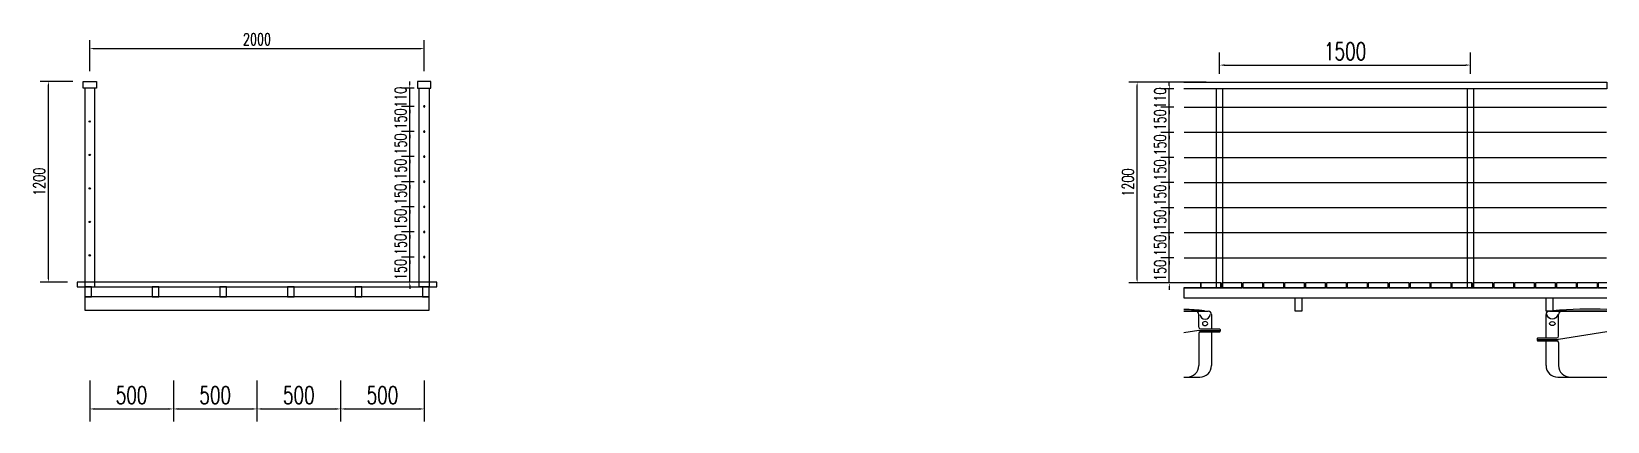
# Model space of a CAD drawing. Header units: millimetres. Extents: x 20612 to 95723, y 946 to 156976.
# Drawn here: x 55814 to 65235, y 946 to 3277 of the extents above.
import ezdxf

# ---------------------------------------------------------------- set-up
doc = ezdxf.new("R2010")
doc.units = ezdxf.units.MM
doc.header["$LTSCALE"] = 1000
for name, color, linetype in [('W-PLASTIC_RAILINGS塑木栏杆', 6, 'Continuous'), ('W-REVETMENT驳岸', 251, 'Continuous'), ('W-STEEL_FRAME钢架', 3, 'Continuous'), ('W-STEEL_KEEL钢龙骨', 5, 'Continuous'), ('W-WOOD_FLOOR木地板', 30, 'Continuous')]:
    doc.layers.add(name, color=color, linetype=linetype)
doc.styles.add('STANDARD_T3', font='simplex.shx', dxfattribs={"width": 0.7, "bigfont": 'hztxt.shx'})
doc.dimstyles.new('W&&20', dxfattribs={"dimtxt": 70, "dimasz": 20, "dimexe": 50, "dimexo": 60, "dimgap": 20, "dimtad": 1, "dimdec": 0, "dimzin": 0, "dimdsep": 46, "dimtxsty": 'STANDARD_T3', "dimcen": 0.09, "dimclrd": 1, "dimclre": 1, "dimclrt": 7, "dimazin": 2, "dimtfac": 1, "dimtdec": 0, "dimtix": 1, "dimtmove": 2, "dimatfit": 3, "dimfxl": 100, "dimtolj": 1, "dimtzin": 0, "dimarcsym": 0})
doc.dimstyles.new('W&&30', dxfattribs={"dimtxt": 105, "dimasz": 30, "dimexe": 75, "dimexo": 90, "dimgap": 30, "dimtad": 1, "dimdec": 0, "dimzin": 0, "dimdsep": 46, "dimtxsty": 'STANDARD_T3', "dimcen": 0.09, "dimclrd": 1, "dimclre": 1, "dimclrt": 7, "dimazin": 2, "dimtfac": 1, "dimtdec": 0, "dimtix": 1, "dimtmove": 2, "dimatfit": 3, "dimfxl": 100, "dimtolj": 1, "dimtzin": 0, "dimarcsym": 0})

# ---------------------------------------------------------------- blocks, each defined once
blk = doc.blocks.new('*D87')
at = {"layer": 'Defpoints', "color": 0, "transparency": 16777216}
for p in [(55914.7, 2979.3), (56121.6, 2979.3, 0), (56088.7, 1779.3, 0)]:
    blk.add_point(p, dxfattribs=at)
at = {"layer": 'W-STEEL_KEEL钢龙骨', "color": 1, "lineweight": -2, "transparency": 16777216}
for p, q in [((56061.6, 2979.3), (55864.7, 2979.3)), ((55914.7, 1799.3), (55914.7, 2959.3)), ((56028.7, 1779.3), (55864.7, 1779.3))]:
    blk.add_line(p, q, dxfattribs=at)
at = {"layer": 'W-STEEL_KEEL钢龙骨', "color": 1, "transparency": 16777216}
for points in [[(55911.3, 2959.3), (55918, 2959.3), (55914.7, 2979.3)], [(55911.3, 1799.3), (55918, 1799.3), (55914.7, 1779.3)]]:
    blk.add_solid(points, dxfattribs=at)
at = {"layer": 'W-STEEL_KEEL钢龙骨', "color": 7, "transparency": 16777216, "insert": (55859.7, 2379.3), "char_height": 70, "attachment_point": 5, "rotation": 90, "style": 'STANDARD_T3'}
blk.add_mtext('\\A1;1200', dxfattribs=at)
blk = doc.blocks.new('*D76')
at = {"layer": 'Defpoints', "color": 0, "transparency": 16777216}
for p in [(62422.9, 2974), (62896, 2974, 0), (62896, 1774, 0)]:
    blk.add_point(p, dxfattribs=at)
at = {"layer": 'W-PLASTIC_RAILINGS塑木栏杆', "color": 1, "lineweight": -2, "transparency": 16777216}
for p, q in [((62836, 2974), (62372.9, 2974)), ((62422.9, 1794), (62422.9, 2954)), ((62836, 1774), (62372.9, 1774))]:
    blk.add_line(p, q, dxfattribs=at)
at = {"layer": 'W-PLASTIC_RAILINGS塑木栏杆', "color": 1, "transparency": 16777216}
for points in [[(62419.6, 2954), (62426.2, 2954), (62422.9, 2974)], [(62419.6, 1794), (62426.2, 1794), (62422.9, 1774)]]:
    blk.add_solid(points, dxfattribs=at)
at = {"layer": 'W-PLASTIC_RAILINGS塑木栏杆', "color": 7, "transparency": 16777216, "insert": (62367.9, 2374), "char_height": 70, "attachment_point": 5, "rotation": 90, "style": 'STANDARD_T3'}
blk.add_mtext('\\A1;1200', dxfattribs=at)
blk = doc.blocks.new('*D79')
at = {"layer": 'Defpoints', "color": 0, "transparency": 16777216}
for p in [(64416, 3076.4), (62916, 2934, 0), (64416, 2934, 0)]:
    blk.add_point(p, dxfattribs=at)
at = {"layer": 'W-REVETMENT驳岸', "color": 1, "lineweight": -2, "transparency": 16777216}
for p, q in [((62916, 3024), (62916, 3151.4)), ((64416, 3024), (64416, 3151.4)), ((62946, 3076.4), (64386, 3076.4))]:
    blk.add_line(p, q, dxfattribs=at)
at = {"layer": 'W-REVETMENT驳岸', "color": 1, "transparency": 16777216}
for points in [[(62946, 3081.4), (62946, 3071.4), (62916, 3076.4)], [(64386, 3081.4), (64386, 3071.4), (64416, 3076.4)]]:
    blk.add_solid(points, dxfattribs=at)
at = {"layer": 'W-REVETMENT驳岸', "color": 7, "transparency": 16777216, "insert": (63666, 3158.9), "char_height": 105, "attachment_point": 5, "style": 'STANDARD_T3'}
blk.add_mtext('\\A1;1500', dxfattribs=at)
blk = doc.blocks.new('*D66')
at = {"layer": 'Defpoints', "color": 0, "transparency": 16777216}
for p in [(58161.6, 3176.2), (56161.6, 2979.3, 0), (58161.6, 2979.3, 0)]:
    blk.add_point(p, dxfattribs=at)
at = {"layer": 'W-STEEL_KEEL钢龙骨', "color": 1, "lineweight": -2, "transparency": 16777216}
for p, q in [((56161.6, 3039.3), (56161.6, 3226.2)), ((58161.6, 3039.3), (58161.6, 3226.2)), ((56181.6, 3176.2), (58141.6, 3176.2))]:
    blk.add_line(p, q, dxfattribs=at)
at = {"layer": 'W-STEEL_KEEL钢龙骨', "color": 1, "transparency": 16777216}
for points in [[(56181.6, 3179.5), (56181.6, 3172.9), (56161.6, 3176.2)], [(58141.6, 3179.5), (58141.6, 3172.9), (58161.6, 3176.2)]]:
    blk.add_solid(points, dxfattribs=at)
at = {"layer": 'W-STEEL_KEEL钢龙骨', "color": 7, "transparency": 16777216, "insert": (57161.6, 3231.2), "char_height": 70, "attachment_point": 5, "style": 'STANDARD_T3'}
blk.add_mtext('\\A1;2000', dxfattribs=at)
blk = doc.blocks.new('*D69')
at = {"layer": 'Defpoints', "color": 0, "transparency": 16777216}
for p in [(56161.6, 1280.2, 0), (56661.6, 1280.2, 0), (56661.6, 1021.2)]:
    blk.add_point(p, dxfattribs=at)
at = {"layer": 'W-STEEL_KEEL钢龙骨', "color": 1, "lineweight": -2, "transparency": 16777216}
for p, q in [((56161.6, 1190.2), (56161.6, 946.2)), ((56661.6, 1190.2), (56661.6, 946.2)), ((56191.6, 1021.2), (56631.6, 1021.2))]:
    blk.add_line(p, q, dxfattribs=at)
at = {"layer": 'W-STEEL_KEEL钢龙骨', "color": 1, "transparency": 16777216}
for points in [[(56191.6, 1026.2), (56191.6, 1016.2), (56161.6, 1021.2)], [(56631.6, 1026.2), (56631.6, 1016.2), (56661.6, 1021.2)]]:
    blk.add_solid(points, dxfattribs=at)
at = {"layer": 'W-STEEL_KEEL钢龙骨', "color": 7, "transparency": 16777216, "insert": (56411.6, 1103.7), "char_height": 105, "attachment_point": 5, "style": 'STANDARD_T3'}
blk.add_mtext('\\A1;500', dxfattribs=at)
blk = doc.blocks.new('*D70')
at = {"layer": 'Defpoints', "color": 0, "transparency": 16777216}
for p in [(56661.6, 1280.2, 0), (57161.6, 1280.2, 0), (57161.6, 1021.2)]:
    blk.add_point(p, dxfattribs=at)
at = {"layer": 'W-STEEL_KEEL钢龙骨', "color": 1, "lineweight": -2, "transparency": 16777216}
for p, q in [((56661.6, 1190.2), (56661.6, 946.2)), ((57161.6, 1190.2), (57161.6, 946.2)), ((56691.6, 1021.2), (57131.6, 1021.2))]:
    blk.add_line(p, q, dxfattribs=at)
at = {"layer": 'W-STEEL_KEEL钢龙骨', "color": 1, "transparency": 16777216}
for points in [[(56691.6, 1026.2), (56691.6, 1016.2), (56661.6, 1021.2)], [(57131.6, 1026.2), (57131.6, 1016.2), (57161.6, 1021.2)]]:
    blk.add_solid(points, dxfattribs=at)
at = {"layer": 'W-STEEL_KEEL钢龙骨', "color": 7, "transparency": 16777216, "insert": (56911.6, 1103.7), "char_height": 105, "attachment_point": 5, "style": 'STANDARD_T3'}
blk.add_mtext('\\A1;500', dxfattribs=at)
blk = doc.blocks.new('*D71')
at = {"layer": 'Defpoints', "color": 0, "transparency": 16777216}
for p in [(57161.6, 1280.2, 0), (57661.6, 1280.2, 0), (57661.6, 1021.2)]:
    blk.add_point(p, dxfattribs=at)
at = {"layer": 'W-STEEL_KEEL钢龙骨', "color": 1, "lineweight": -2, "transparency": 16777216}
for p, q in [((57161.6, 1190.2), (57161.6, 946.2)), ((57661.6, 1190.2), (57661.6, 946.2)), ((57191.6, 1021.2), (57631.6, 1021.2))]:
    blk.add_line(p, q, dxfattribs=at)
at = {"layer": 'W-STEEL_KEEL钢龙骨', "color": 1, "transparency": 16777216}
for points in [[(57191.6, 1026.2), (57191.6, 1016.2), (57161.6, 1021.2)], [(57631.6, 1026.2), (57631.6, 1016.2), (57661.6, 1021.2)]]:
    blk.add_solid(points, dxfattribs=at)
at = {"layer": 'W-STEEL_KEEL钢龙骨', "color": 7, "transparency": 16777216, "insert": (57411.6, 1103.7), "char_height": 105, "attachment_point": 5, "style": 'STANDARD_T3'}
blk.add_mtext('\\A1;500', dxfattribs=at)
blk = doc.blocks.new('*D72')
at = {"layer": 'Defpoints', "color": 0, "transparency": 16777216}
for p in [(57661.6, 1280.2, 0), (58161.6, 1280.2, 0), (58161.6, 1021.2)]:
    blk.add_point(p, dxfattribs=at)
at = {"layer": 'W-STEEL_KEEL钢龙骨', "color": 1, "lineweight": -2, "transparency": 16777216}
for p, q in [((57661.6, 1190.2), (57661.6, 946.2)), ((58161.6, 1190.2), (58161.6, 946.2)), ((57691.6, 1021.2), (58131.6, 1021.2))]:
    blk.add_line(p, q, dxfattribs=at)
at = {"layer": 'W-STEEL_KEEL钢龙骨', "color": 1, "transparency": 16777216}
for points in [[(57691.6, 1026.2), (57691.6, 1016.2), (57661.6, 1021.2)], [(58131.6, 1026.2), (58131.6, 1016.2), (58161.6, 1021.2)]]:
    blk.add_solid(points, dxfattribs=at)
at = {"layer": 'W-STEEL_KEEL钢龙骨', "color": 7, "transparency": 16777216, "insert": (57911.6, 1103.7), "char_height": 105, "attachment_point": 5, "style": 'STANDARD_T3'}
blk.add_mtext('\\A1;500', dxfattribs=at)
blk = doc.blocks.new('*U61')
at = {"layer": 'W-PLASTIC_RAILINGS塑木栏杆'}
blk.add_circle((0, 0), 4, dxfattribs=at)
blk = doc.blocks.new('*U62')
at = {"layer": 'W-PLASTIC_RAILINGS塑木栏杆', "color": 0, "linetype": 'ByBlock', "lineweight": -2, "transparency": 16777216}
for p in [(0, 900), (0, 750), (0, 600), (0, 450), (0, 300), (0, 150), (0, 0)]:
    blk.add_blockref('*U61', p, dxfattribs=at)
blk = doc.blocks.new('*U90')
at = {"layer": 'W-PLASTIC_RAILINGS塑木栏杆', "color": 5, "const_width": 8}
blk.add_lwpolyline([(-1264.1, 0), (1264.1, 0)], dxfattribs=at)
blk = doc.blocks.new('*U91')
at = {"color": 0, "linetype": 'ByBlock', "lineweight": -2, "transparency": 16777216}
for p in [(0, 900), (0, 750), (0, 600), (0, 450), (0, 300), (0, 150), (0, 0)]:
    blk.add_blockref('*U90', p, dxfattribs=at)
blk = doc.blocks.new('*D93')
at = {"layer": 'Defpoints', "color": 0, "transparency": 16777216}
for p in [(62615.3, 1924), (62702.3, 1924), (62702.3, 1774)]:
    blk.add_point(p, dxfattribs=at)
at = {"layer": 'W-PLASTIC_RAILINGS塑木栏杆', "color": 1, "lineweight": -2, "transparency": 16777216}
for p, q in [((62642.3, 1924), (62565.3, 1924)), ((62615.3, 1944), (62615.3, 1964)), ((62615.3, 1774), (62615.3, 1924)), ((62642.3, 1774), (62565.3, 1774)), ((62615.3, 1754), (62615.3, 1734))]:
    blk.add_line(p, q, dxfattribs=at)
at = {"layer": 'W-PLASTIC_RAILINGS塑木栏杆', "color": 1, "transparency": 16777216}
for points in [[(62611.9, 1944), (62618.6, 1944), (62615.3, 1924)], [(62611.9, 1754), (62618.6, 1754), (62615.3, 1774)]]:
    blk.add_solid(points, dxfattribs=at)
at = {"layer": 'W-PLASTIC_RAILINGS塑木栏杆', "color": 7, "transparency": 16777216, "insert": (62560.3, 1849), "char_height": 70, "attachment_point": 5, "rotation": 90, "style": 'STANDARD_T3'}
blk.add_mtext('\\A1;150', dxfattribs=at)
blk = doc.blocks.new('*U100')
at = {"layer": 'W-PLASTIC_RAILINGS塑木栏杆'}
blk.add_circle((0, 0), 4, dxfattribs=at)
blk = doc.blocks.new('*U101')
at = {"layer": 'W-PLASTIC_RAILINGS塑木栏杆', "color": 0, "linetype": 'ByBlock', "lineweight": -2, "transparency": 16777216}
for p in [(0, 800), (0, 600), (0, 400), (0, 200), (0, 0)]:
    blk.add_blockref('*U100', p, dxfattribs=at)
blk = doc.blocks.new('*D102')
at = {"layer": 'Defpoints', "color": 0, "transparency": 16777216}
for p in [(58074.6, 1929.3), (58161.6, 1929.3, 0), (58131.6, 1779.3, 0)]:
    blk.add_point(p, dxfattribs=at)
at = {"layer": 'W-STEEL_KEEL钢龙骨', "color": 1, "lineweight": -2, "transparency": 16777216}
for p, q in [((58101.6, 1929.3), (58024.6, 1929.3)), ((58074.6, 1949.3), (58074.6, 1969.3)), ((58074.6, 1779.3), (58074.6, 1929.3)), ((58071.6, 1779.3), (58024.6, 1779.3)), ((58074.6, 1759.3), (58074.6, 1739.3))]:
    blk.add_line(p, q, dxfattribs=at)
at = {"layer": 'W-STEEL_KEEL钢龙骨', "color": 1, "transparency": 16777216}
for points in [[(58071.3, 1949.3), (58077.9, 1949.3), (58074.6, 1929.3)], [(58071.3, 1759.3), (58077.9, 1759.3), (58074.6, 1779.3)]]:
    blk.add_solid(points, dxfattribs=at)
at = {"layer": 'W-STEEL_KEEL钢龙骨', "color": 7, "transparency": 16777216, "insert": (58019.6, 1854.3), "char_height": 70, "attachment_point": 5, "rotation": 90, "style": 'STANDARD_T3'}
blk.add_mtext('\\A1;150', dxfattribs=at)
blk = doc.blocks.new('*D103')
at = {"layer": 'Defpoints', "color": 0, "transparency": 16777216}
for p in [(58074.6, 2079.3), (58161.6, 2079.3, 0), (58161.6, 1929.3, 0)]:
    blk.add_point(p, dxfattribs=at)
at = {"layer": 'W-STEEL_KEEL钢龙骨', "color": 1, "lineweight": -2, "transparency": 16777216}
for p, q in [((58101.6, 2079.3), (58024.6, 2079.3)), ((58074.6, 2099.3), (58074.6, 2119.3)), ((58074.6, 1929.3), (58074.6, 2079.3)), ((58101.6, 1929.3), (58024.6, 1929.3)), ((58074.6, 1909.3), (58074.6, 1889.3))]:
    blk.add_line(p, q, dxfattribs=at)
at = {"layer": 'W-STEEL_KEEL钢龙骨', "color": 1, "transparency": 16777216}
for points in [[(58071.3, 2099.3), (58077.9, 2099.3), (58074.6, 2079.3)], [(58071.3, 1909.3), (58077.9, 1909.3), (58074.6, 1929.3)]]:
    blk.add_solid(points, dxfattribs=at)
at = {"layer": 'W-STEEL_KEEL钢龙骨', "color": 7, "transparency": 16777216, "insert": (58019.6, 2004.3), "char_height": 70, "attachment_point": 5, "rotation": 90, "style": 'STANDARD_T3'}
blk.add_mtext('\\A1;150', dxfattribs=at)
blk = doc.blocks.new('*D104')
at = {"layer": 'Defpoints', "color": 0, "transparency": 16777216}
for p in [(58074.6, 2229.3), (58161.6, 2229.3, 0), (58161.6, 2079.3, 0)]:
    blk.add_point(p, dxfattribs=at)
at = {"layer": 'W-STEEL_KEEL钢龙骨', "color": 1, "lineweight": -2, "transparency": 16777216}
for p, q in [((58074.6, 2249.3), (58074.6, 2269.3)), ((58101.6, 2229.3), (58024.6, 2229.3)), ((58074.6, 2079.3), (58074.6, 2229.3)), ((58101.6, 2079.3), (58024.6, 2079.3)), ((58074.6, 2059.3), (58074.6, 2039.3))]:
    blk.add_line(p, q, dxfattribs=at)
at = {"layer": 'W-STEEL_KEEL钢龙骨', "color": 1, "transparency": 16777216}
for points in [[(58071.3, 2249.3), (58077.9, 2249.3), (58074.6, 2229.3)], [(58071.3, 2059.3), (58077.9, 2059.3), (58074.6, 2079.3)]]:
    blk.add_solid(points, dxfattribs=at)
at = {"layer": 'W-STEEL_KEEL钢龙骨', "color": 7, "transparency": 16777216, "insert": (58019.6, 2154.3), "char_height": 70, "attachment_point": 5, "rotation": 90, "style": 'STANDARD_T3'}
blk.add_mtext('\\A1;150', dxfattribs=at)
blk = doc.blocks.new('*D105')
at = {"layer": 'Defpoints', "color": 0, "transparency": 16777216}
for p in [(58074.6, 2379.3), (58161.6, 2379.3, 0), (58161.6, 2229.3, 0)]:
    blk.add_point(p, dxfattribs=at)
at = {"layer": 'W-STEEL_KEEL钢龙骨', "color": 1, "lineweight": -2, "transparency": 16777216}
for p, q in [((58101.6, 2379.3), (58024.6, 2379.3)), ((58074.6, 2399.3), (58074.6, 2419.3)), ((58074.6, 2229.3), (58074.6, 2379.3)), ((58101.6, 2229.3), (58024.6, 2229.3)), ((58074.6, 2209.3), (58074.6, 2189.3))]:
    blk.add_line(p, q, dxfattribs=at)
at = {"layer": 'W-STEEL_KEEL钢龙骨', "color": 1, "transparency": 16777216}
for points in [[(58071.3, 2399.3), (58077.9, 2399.3), (58074.6, 2379.3)], [(58071.3, 2209.3), (58077.9, 2209.3), (58074.6, 2229.3)]]:
    blk.add_solid(points, dxfattribs=at)
at = {"layer": 'W-STEEL_KEEL钢龙骨', "color": 7, "transparency": 16777216, "insert": (58019.6, 2304.3), "char_height": 70, "attachment_point": 5, "rotation": 90, "style": 'STANDARD_T3'}
blk.add_mtext('\\A1;150', dxfattribs=at)
blk = doc.blocks.new('*D106')
at = {"layer": 'Defpoints', "color": 0, "transparency": 16777216}
for p in [(58074.6, 2529.3), (58161.6, 2529.3, 0), (58161.6, 2379.3, 0)]:
    blk.add_point(p, dxfattribs=at)
at = {"layer": 'W-STEEL_KEEL钢龙骨', "color": 1, "lineweight": -2, "transparency": 16777216}
for p, q in [((58074.6, 2549.3), (58074.6, 2569.3)), ((58101.6, 2529.3), (58024.6, 2529.3)), ((58074.6, 2379.3), (58074.6, 2529.3)), ((58101.6, 2379.3), (58024.6, 2379.3)), ((58074.6, 2359.3), (58074.6, 2339.3))]:
    blk.add_line(p, q, dxfattribs=at)
at = {"layer": 'W-STEEL_KEEL钢龙骨', "color": 1, "transparency": 16777216}
for points in [[(58071.3, 2549.3), (58077.9, 2549.3), (58074.6, 2529.3)], [(58071.3, 2359.3), (58077.9, 2359.3), (58074.6, 2379.3)]]:
    blk.add_solid(points, dxfattribs=at)
at = {"layer": 'W-STEEL_KEEL钢龙骨', "color": 7, "transparency": 16777216, "insert": (58019.6, 2454.3), "char_height": 70, "attachment_point": 5, "rotation": 90, "style": 'STANDARD_T3'}
blk.add_mtext('\\A1;150', dxfattribs=at)
blk = doc.blocks.new('*D107')
at = {"layer": 'Defpoints', "color": 0, "transparency": 16777216}
for p in [(58074.6, 2679.3), (58161.6, 2679.3, 0), (58161.6, 2529.3, 0)]:
    blk.add_point(p, dxfattribs=at)
at = {"layer": 'W-STEEL_KEEL钢龙骨', "color": 1, "lineweight": -2, "transparency": 16777216}
for p, q in [((58101.6, 2679.3), (58024.6, 2679.3)), ((58074.6, 2699.3), (58074.6, 2719.3)), ((58074.6, 2529.3), (58074.6, 2679.3)), ((58101.6, 2529.3), (58024.6, 2529.3)), ((58074.6, 2509.3), (58074.6, 2489.3))]:
    blk.add_line(p, q, dxfattribs=at)
at = {"layer": 'W-STEEL_KEEL钢龙骨', "color": 1, "transparency": 16777216}
for points in [[(58071.3, 2699.3), (58077.9, 2699.3), (58074.6, 2679.3)], [(58071.3, 2509.3), (58077.9, 2509.3), (58074.6, 2529.3)]]:
    blk.add_solid(points, dxfattribs=at)
at = {"layer": 'W-STEEL_KEEL钢龙骨', "color": 7, "transparency": 16777216, "insert": (58019.6, 2604.3), "char_height": 70, "attachment_point": 5, "rotation": 90, "style": 'STANDARD_T3'}
blk.add_mtext('\\A1;150', dxfattribs=at)
blk = doc.blocks.new('*D108')
at = {"layer": 'Defpoints', "color": 0, "transparency": 16777216}
for p in [(62615.3, 2074), (62702.3, 2074, 0), (62702.3, 1924, 0)]:
    blk.add_point(p, dxfattribs=at)
at = {"layer": 'W-PLASTIC_RAILINGS塑木栏杆', "color": 1, "lineweight": -2, "transparency": 16777216}
for p, q in [((62642.3, 2074), (62565.3, 2074)), ((62615.3, 2094), (62615.3, 2114)), ((62615.3, 1924), (62615.3, 2074)), ((62642.3, 1924), (62565.3, 1924)), ((62615.3, 1904), (62615.3, 1884))]:
    blk.add_line(p, q, dxfattribs=at)
at = {"layer": 'W-PLASTIC_RAILINGS塑木栏杆', "color": 1, "transparency": 16777216}
for points in [[(62611.9, 2094), (62618.6, 2094), (62615.3, 2074)], [(62611.9, 1904), (62618.6, 1904), (62615.3, 1924)]]:
    blk.add_solid(points, dxfattribs=at)
at = {"layer": 'W-PLASTIC_RAILINGS塑木栏杆', "color": 7, "transparency": 16777216, "insert": (62560.3, 1999), "char_height": 70, "attachment_point": 5, "rotation": 90, "style": 'STANDARD_T3'}
blk.add_mtext('\\A1;150', dxfattribs=at)
blk = doc.blocks.new('*D109')
at = {"layer": 'Defpoints', "color": 0, "transparency": 16777216}
for p in [(62615.3, 2224), (62702.3, 2224, 0), (62702.3, 2074, 0)]:
    blk.add_point(p, dxfattribs=at)
at = {"layer": 'W-PLASTIC_RAILINGS塑木栏杆', "color": 1, "lineweight": -2, "transparency": 16777216}
for p, q in [((62615.3, 2244), (62615.3, 2264)), ((62642.3, 2224), (62565.3, 2224)), ((62615.3, 2074), (62615.3, 2224)), ((62642.3, 2074), (62565.3, 2074)), ((62615.3, 2054), (62615.3, 2034))]:
    blk.add_line(p, q, dxfattribs=at)
at = {"layer": 'W-PLASTIC_RAILINGS塑木栏杆', "color": 1, "transparency": 16777216}
for points in [[(62611.9, 2244), (62618.6, 2244), (62615.3, 2224)], [(62611.9, 2054), (62618.6, 2054), (62615.3, 2074)]]:
    blk.add_solid(points, dxfattribs=at)
at = {"layer": 'W-PLASTIC_RAILINGS塑木栏杆', "color": 7, "transparency": 16777216, "insert": (62560.3, 2149), "char_height": 70, "attachment_point": 5, "rotation": 90, "style": 'STANDARD_T3'}
blk.add_mtext('\\A1;150', dxfattribs=at)
blk = doc.blocks.new('*D110')
at = {"layer": 'Defpoints', "color": 0, "transparency": 16777216}
for p in [(62615.3, 2374), (62702.3, 2374, 0), (62702.3, 2224, 0)]:
    blk.add_point(p, dxfattribs=at)
at = {"layer": 'W-PLASTIC_RAILINGS塑木栏杆', "color": 1, "lineweight": -2, "transparency": 16777216}
for p, q in [((62642.3, 2374), (62565.3, 2374)), ((62615.3, 2394), (62615.3, 2414)), ((62615.3, 2224), (62615.3, 2374)), ((62642.3, 2224), (62565.3, 2224)), ((62615.3, 2204), (62615.3, 2184))]:
    blk.add_line(p, q, dxfattribs=at)
at = {"layer": 'W-PLASTIC_RAILINGS塑木栏杆', "color": 1, "transparency": 16777216}
for points in [[(62611.9, 2394), (62618.6, 2394), (62615.3, 2374)], [(62611.9, 2204), (62618.6, 2204), (62615.3, 2224)]]:
    blk.add_solid(points, dxfattribs=at)
at = {"layer": 'W-PLASTIC_RAILINGS塑木栏杆', "color": 7, "transparency": 16777216, "insert": (62560.3, 2299), "char_height": 70, "attachment_point": 5, "rotation": 90, "style": 'STANDARD_T3'}
blk.add_mtext('\\A1;150', dxfattribs=at)
blk = doc.blocks.new('*D111')
at = {"layer": 'Defpoints', "color": 0, "transparency": 16777216}
for p in [(62615.3, 2524), (62702.3, 2524, 0), (62702.3, 2374, 0)]:
    blk.add_point(p, dxfattribs=at)
at = {"layer": 'W-PLASTIC_RAILINGS塑木栏杆', "color": 1, "lineweight": -2, "transparency": 16777216}
for p, q in [((62615.3, 2544), (62615.3, 2564)), ((62642.3, 2524), (62565.3, 2524)), ((62615.3, 2374), (62615.3, 2524)), ((62642.3, 2374), (62565.3, 2374)), ((62615.3, 2354), (62615.3, 2334))]:
    blk.add_line(p, q, dxfattribs=at)
at = {"layer": 'W-PLASTIC_RAILINGS塑木栏杆', "color": 1, "transparency": 16777216}
for points in [[(62611.9, 2544), (62618.6, 2544), (62615.3, 2524)], [(62611.9, 2354), (62618.6, 2354), (62615.3, 2374)]]:
    blk.add_solid(points, dxfattribs=at)
at = {"layer": 'W-PLASTIC_RAILINGS塑木栏杆', "color": 7, "transparency": 16777216, "insert": (62560.3, 2449), "char_height": 70, "attachment_point": 5, "rotation": 90, "style": 'STANDARD_T3'}
blk.add_mtext('\\A1;150', dxfattribs=at)
blk = doc.blocks.new('*D112')
at = {"layer": 'Defpoints', "color": 0, "transparency": 16777216}
for p in [(62615.3, 2674), (62702.3, 2674, 0), (62702.3, 2524, 0)]:
    blk.add_point(p, dxfattribs=at)
at = {"layer": 'W-PLASTIC_RAILINGS塑木栏杆', "color": 1, "lineweight": -2, "transparency": 16777216}
for p, q in [((62642.3, 2674), (62565.3, 2674)), ((62615.3, 2694), (62615.3, 2714)), ((62615.3, 2524), (62615.3, 2674)), ((62642.3, 2524), (62565.3, 2524)), ((62615.3, 2504), (62615.3, 2484))]:
    blk.add_line(p, q, dxfattribs=at)
at = {"layer": 'W-PLASTIC_RAILINGS塑木栏杆', "color": 1, "transparency": 16777216}
for points in [[(62611.9, 2694), (62618.6, 2694), (62615.3, 2674)], [(62611.9, 2504), (62618.6, 2504), (62615.3, 2524)]]:
    blk.add_solid(points, dxfattribs=at)
at = {"layer": 'W-PLASTIC_RAILINGS塑木栏杆', "color": 7, "transparency": 16777216, "insert": (62560.3, 2599), "char_height": 70, "attachment_point": 5, "rotation": 90, "style": 'STANDARD_T3'}
blk.add_mtext('\\A1;150', dxfattribs=at)
blk = doc.blocks.new('*D113')
at = {"layer": 'Defpoints', "color": 0, "transparency": 16777216}
for p in [(62615.3, 2824), (62702.3, 2824, 0), (62702.3, 2674, 0)]:
    blk.add_point(p, dxfattribs=at)
at = {"layer": 'W-PLASTIC_RAILINGS塑木栏杆', "color": 1, "lineweight": -2, "transparency": 16777216}
for p, q in [((62615.3, 2844), (62615.3, 2864)), ((62642.3, 2824), (62565.3, 2824)), ((62615.3, 2674), (62615.3, 2824)), ((62642.3, 2674), (62565.3, 2674)), ((62615.3, 2654), (62615.3, 2634))]:
    blk.add_line(p, q, dxfattribs=at)
at = {"layer": 'W-PLASTIC_RAILINGS塑木栏杆', "color": 1, "transparency": 16777216}
for points in [[(62611.9, 2844), (62618.6, 2844), (62615.3, 2824)], [(62611.9, 2654), (62618.6, 2654), (62615.3, 2674)]]:
    blk.add_solid(points, dxfattribs=at)
at = {"layer": 'W-PLASTIC_RAILINGS塑木栏杆', "color": 7, "transparency": 16777216, "insert": (62560.3, 2749), "char_height": 70, "attachment_point": 5, "rotation": 90, "style": 'STANDARD_T3'}
blk.add_mtext('\\A1;150', dxfattribs=at)
blk = doc.blocks.new('*D114')
at = {"layer": 'Defpoints', "color": 0, "transparency": 16777216}
for p in [(62615.3, 2934), (62702.3, 2934, 0), (62702.3, 2824, 0)]:
    blk.add_point(p, dxfattribs=at)
at = {"layer": 'W-PLASTIC_RAILINGS塑木栏杆', "color": 1, "lineweight": -2, "transparency": 16777216}
for p, q in [((62642.3, 2934), (62565.3, 2934)), ((62615.3, 2954), (62615.3, 2974)), ((62615.3, 2824), (62615.3, 2934)), ((62642.3, 2824), (62565.3, 2824)), ((62615.3, 2804), (62615.3, 2784))]:
    blk.add_line(p, q, dxfattribs=at)
at = {"layer": 'W-PLASTIC_RAILINGS塑木栏杆', "color": 1, "transparency": 16777216}
for points in [[(62611.9, 2954), (62618.6, 2954), (62615.3, 2934)], [(62611.9, 2804), (62618.6, 2804), (62615.3, 2824)]]:
    blk.add_solid(points, dxfattribs=at)
at = {"layer": 'W-PLASTIC_RAILINGS塑木栏杆', "color": 7, "transparency": 16777216, "insert": (62560.3, 2879), "char_height": 70, "attachment_point": 5, "rotation": 90, "style": 'STANDARD_T3'}
blk.add_mtext('\\A1;110', dxfattribs=at)
blk = doc.blocks.new('*D115')
at = {"layer": 'Defpoints', "color": 0, "transparency": 16777216}
for p in [(58074.6, 2829.3), (58161.6, 2829.3, 0), (58161.6, 2679.3, 0)]:
    blk.add_point(p, dxfattribs=at)
at = {"layer": 'W-STEEL_KEEL钢龙骨', "color": 1, "lineweight": -2, "transparency": 16777216}
for p, q in [((58101.6, 2829.3), (58024.6, 2829.3)), ((58074.6, 2849.3), (58074.6, 2869.3)), ((58074.6, 2679.3), (58074.6, 2829.3)), ((58101.6, 2679.3), (58024.6, 2679.3)), ((58074.6, 2659.3), (58074.6, 2639.3))]:
    blk.add_line(p, q, dxfattribs=at)
at = {"layer": 'W-STEEL_KEEL钢龙骨', "color": 1, "transparency": 16777216}
for points in [[(58071.3, 2849.3), (58077.9, 2849.3), (58074.6, 2829.3)], [(58071.3, 2659.3), (58077.9, 2659.3), (58074.6, 2679.3)]]:
    blk.add_solid(points, dxfattribs=at)
at = {"layer": 'W-STEEL_KEEL钢龙骨', "color": 7, "transparency": 16777216, "insert": (58019.6, 2754.3), "char_height": 70, "attachment_point": 5, "rotation": 90, "style": 'STANDARD_T3'}
blk.add_mtext('\\A1;150', dxfattribs=at)
blk = doc.blocks.new('*D116')
at = {"layer": 'Defpoints', "color": 0, "transparency": 16777216}
for p in [(58074.6, 2939.3), (58161.6, 2939.3, 0), (58161.6, 2829.3, 0)]:
    blk.add_point(p, dxfattribs=at)
at = {"layer": 'W-STEEL_KEEL钢龙骨', "color": 1, "lineweight": -2, "transparency": 16777216}
for p, q in [((58101.6, 2939.3), (58024.6, 2939.3)), ((58074.6, 2959.3), (58074.6, 2979.3)), ((58074.6, 2829.3), (58074.6, 2939.3)), ((58101.6, 2829.3), (58024.6, 2829.3)), ((58074.6, 2809.3), (58074.6, 2789.3))]:
    blk.add_line(p, q, dxfattribs=at)
at = {"layer": 'W-STEEL_KEEL钢龙骨', "color": 1, "transparency": 16777216}
for points in [[(58071.3, 2959.3), (58077.9, 2959.3), (58074.6, 2939.3)], [(58071.3, 2809.3), (58077.9, 2809.3), (58074.6, 2829.3)]]:
    blk.add_solid(points, dxfattribs=at)
at = {"layer": 'W-STEEL_KEEL钢龙骨', "color": 7, "transparency": 16777216, "insert": (58019.6, 2884.3), "char_height": 70, "attachment_point": 5, "rotation": 90, "style": 'STANDARD_T3'}
blk.add_mtext('\\A1;110', dxfattribs=at)

msp = doc.modelspace()

# ---------------------------------------------------------------- linework, layer by layer
for p, q in [((62702.3, 1608, 0), (62825.2, 1608, 0)), ((62702.3, 1606, 0), (62847, 1606, 0)), ((62825.2, 1608, 0), (62825.2, 1606, 0)), ((64887, 1606, 0), (65230.5, 1606, 0)), ((64908.5, 1608, 0), (65230.5, 1608, 0)), ((64908.5, 1608, 0), (64908.5, 1606, 0)), ((62791.2, 1509.5, 0), (62791.2, 1586, 0)), ((62867, 1586, 0), (62867, 1499.5, 0)), ((64867, 1445.5, 0), (64867, 1586, 0)), ((64942.7, 1455.5, 0), (64942.7, 1586, 0)), ((62791.2, 1490.5, 0), (62702.3, 1476.8, 0)), ((62791.2, 1490.5, 0), (62919, 1490.5, 0)), ((62791.2, 1471.5, 0), (62791.2, 1281, 0)), ((62801.2, 1499.5, 0), (62915, 1499.5, 0)), ((62801.2, 1481.5, 0), (62915, 1481.5, 0)), ((62867, 1481.5, 0), (62867, 1281, 0)), ((64814.9, 1436.5, 0), (64942.7, 1436.5, 0)), ((64818.9, 1445.5, 0), (64932.7, 1445.5, 0)), ((64818.9, 1427.5, 0), (64932.7, 1427.5, 0)), ((64867, 1281, 0), (64867, 1427.5, 0)), ((65230.5, 1481.1, 0), (64942.7, 1436.5, 0)), ((64942.7, 1417.5, 0), (64942.7, 1281, 0)), ((62702.3, 1211, 0), (62797, 1211, 0)), ((64937, 1211, 0), (65230.5, 1211, 0))]:
    msp.add_line(p, q)
at = {"ltscale": 0.5}
for p, q in [((62919, 1495.5, 0), (62919, 1485.5, 0)), ((64814.9, 1441.5, 0), (64814.9, 1431.5, 0))]:
    msp.add_line(p, q, dxfattribs=at)
for centre, radius, start, end in [((62616.8, -557.4, 0), 2175.5, 84.50426, 87.74645), ((62771.2, 1586, 0), 20, 0, 90), ((62847, 1586, 0), 20, 0, 90), ((64887, 1586, 0), 20, 90, 180), ((65116.8, -557.4, 0), 2175.5, 87.00454, 95.49574), ((64962.7, 1586, 0), 20, 90, 180), ((62801.2, 1509.5, 0), 10, 180, 270), ((62801.2, 1471.5, 0), 10, 90, 180), ((62915, 1485.5, 0), 4, 270, 0), ((64818.9, 1431.5, 0), 4, 180, 270), ((64932.7, 1455.5, 0), 10, 270, 0), ((64932.7, 1417.5, 0), 10, 0, 90), ((62721.2, 1281, 0), 70, 270, 0), ((62797, 1281, 0), 70, 270, 0), ((64937, 1281, 0), 70, 180, 270), ((65012.7, 1281, 0), 70, 180, 270), ((65221.2, 1281, 0), 70, 270, 277.60971)]:
    msp.add_arc(centre, radius, start, end)
for centre, start, end in [((62915, 1495.5, 0), 0, 90), ((64818.9, 1441.5, 0), 90, 180)]:
    msp.add_arc(centre, 4, start, end, dxfattribs=at)
msp.add_ellipse((62828.8, 1586.4, 0), major_axis=(30.4, 0.1), ratio=0.921809, start_param=3.141593, end_param=6.283185)
at = {"extrusion": (0, 0, -1)}
msp.add_ellipse((62829.1, 1531.5, 0), major_axis=(16, 0), ratio=0.75, dxfattribs=at)
msp.add_ellipse((64904.8, 1586, 0), major_axis=(-30.4, 0), ratio=0.921809, start_param=3.141593, end_param=6.283185, dxfattribs=at)
msp.add_ellipse((64904.8, 1531.5, 0), major_axis=(-16, 0), ratio=0.75)
at = {"layer": 'W-PLASTIC_RAILINGS塑木栏杆', "elevation": 0}
for points in [[(56121.6, 2979.3), (56201.6, 2979.3), (56201.6, 2939.3), (56121.6, 2939.3)], [(56131.6, 1751.3), (56191.6, 1751.3), (56191.6, 2939.3), (56131.6, 2939.3)], [(58201.6, 2979.3), (58121.6, 2979.3), (58121.6, 2939.3), (58201.6, 2939.3)], [(58191.6, 1751.3), (58131.6, 1751.3), (58131.6, 2939.3), (58191.6, 2939.3)], [(62896, 1746), (62936, 1746), (62936, 2934), (62896, 2934)], [(64396, 1746), (64436, 1746), (64436, 2934), (64396, 2934)]]:
    msp.add_lwpolyline(points, close=True, dxfattribs=at)
msp.add_lwpolyline([(62702.3, 2974), (65230.5, 2974), (65230.5, 2934), (62702.3, 2934)], dxfattribs=at)
at = {"layer": 'W-STEEL_FRAME钢架', "elevation": 0}
msp.add_lwpolyline([(56131.6, 1611.3), (58191.6, 1611.3), (58191.6, 1691.3), (56131.6, 1691.3)], close=True, dxfattribs=at)
at = {"layer": 'W-STEEL_FRAME钢架', "color": 6, "elevation": 0}
for points in [[(63367, 1686), (63407, 1686), (63407, 1606), (63367, 1606)], [(64867, 1686), (64907, 1686), (64907, 1606), (64867, 1606)]]:
    msp.add_lwpolyline(points, close=True, dxfattribs=at)
at = {"layer": 'W-STEEL_KEEL钢龙骨', "elevation": 0}
for points in [[(56131.6, 1691.3), (56171.6, 1691.3), (56171.6, 1751.3), (56131.6, 1751.3)], [(56535.6, 1691.3), (56575.6, 1691.3), (56575.6, 1751.3), (56535.6, 1751.3)], [(56939.6, 1691.3), (56979.6, 1691.3), (56979.6, 1751.3), (56939.6, 1751.3)], [(57343.6, 1691.3), (57383.6, 1691.3), (57383.6, 1751.3), (57343.6, 1751.3)], [(57747.6, 1691.3), (57787.6, 1691.3), (57787.6, 1751.3), (57747.6, 1751.3)], [(58151.6, 1691.3), (58191.6, 1691.3), (58191.6, 1751.3), (58151.6, 1751.3)]]:
    msp.add_lwpolyline(points, close=True, dxfattribs=at)
msp.add_lwpolyline([(65230.5, 1746), (62702.3, 1746), (62702.3, 1686), (65230.5, 1686)], dxfattribs=at)
at = {"layer": 'W-WOOD_FLOOR木地板', "elevation": 0}
for points in [[(56086.7, 1751.3), (58236.4, 1751.3), (58236.4, 1779.3), (56086.7, 1779.3)], [(62804.2, 1746), (62924.2, 1746), (62924.2, 1774), (62804.2, 1774)], [(62929.2, 1746), (63049.2, 1746), (63049.2, 1774), (62929.2, 1774)], [(63054.2, 1746), (63174.2, 1746), (63174.2, 1774), (63054.2, 1774)], [(63179.2, 1746), (63299.2, 1746), (63299.2, 1774), (63179.2, 1774)], [(63304.2, 1746), (63424.2, 1746), (63424.2, 1774), (63304.2, 1774)], [(63429.2, 1746), (63549.2, 1746), (63549.2, 1774), (63429.2, 1774)], [(63554.2, 1746), (63674.2, 1746), (63674.2, 1774), (63554.2, 1774)], [(63679.2, 1746), (63799.2, 1746), (63799.2, 1774), (63679.2, 1774)], [(63804.2, 1746), (63924.2, 1746), (63924.2, 1774), (63804.2, 1774)], [(63929.2, 1746), (64049.2, 1746), (64049.2, 1774), (63929.2, 1774)], [(64054.2, 1746), (64174.2, 1746), (64174.2, 1774), (64054.2, 1774)], [(64179.2, 1746), (64299.2, 1746), (64299.2, 1774), (64179.2, 1774)], [(64304.2, 1746), (64424.2, 1746), (64424.2, 1774), (64304.2, 1774)], [(64429.2, 1746), (64549.2, 1746), (64549.2, 1774), (64429.2, 1774)], [(64554.2, 1746), (64674.2, 1746), (64674.2, 1774), (64554.2, 1774)], [(64679.2, 1746), (64799.2, 1746), (64799.2, 1774), (64679.2, 1774)], [(64804.2, 1746), (64924.2, 1746), (64924.2, 1774), (64804.2, 1774)], [(64929.2, 1746), (65049.2, 1746), (65049.2, 1774), (64929.2, 1774)], [(65054.2, 1746), (65174.2, 1746), (65174.2, 1774), (65054.2, 1774)]]:
    msp.add_lwpolyline(points, close=True, dxfattribs=at)
for points in [[(62702.3, 1746), (62804.2, 1746), (62804.2, 1774), (62702.3, 1774)], [(65230.5, 1774), (65179.2, 1774), (65179.2, 1746), (65230.5, 1746)]]:
    msp.add_lwpolyline(points, dxfattribs=at)

# ---------------------------------------------------------------- block references
msp.add_blockref('*U91', (63966.4, 1924, 0))
at = {"layer": 'W-PLASTIC_RAILINGS塑木栏杆', "xscale": -1}
msp.add_blockref('*U62', (58161.6, 1929.3, 0), dxfattribs=at)
at = {"layer": 'W-PLASTIC_RAILINGS塑木栏杆'}
msp.add_blockref('*U101', (56161.6, 1939.3, 0), dxfattribs=at)

# ---------------------------------------------------------------- dimensions: what is measured, and where the dimension line sits
for base, p1, p2, picture, middle in [((62422.9, 2974, 0), (62896, 1774, 0), (62896, 2974, 0), '*D76', (62367.9, 2374, 0)), ((62615.3, 2934), (62702.3, 2824, 0), (62702.3, 2934, 0), '*D114', (62560.3, 2879)), ((62615.3, 2824), (62702.3, 2674, 0), (62702.3, 2824, 0), '*D113', (62560.3, 2749)), ((62615.3, 2674), (62702.3, 2524, 0), (62702.3, 2674, 0), '*D112', (62560.3, 2599)), ((62615.3, 2524), (62702.3, 2374, 0), (62702.3, 2524, 0), '*D111', (62560.3, 2449)), ((62615.3, 2374), (62702.3, 2224, 0), (62702.3, 2374, 0), '*D110', (62560.3, 2299)), ((62615.3, 2224), (62702.3, 2074, 0), (62702.3, 2224, 0), '*D109', (62560.3, 2149)), ((62615.3, 2074), (62702.3, 1924, 0), (62702.3, 2074, 0), '*D108', (62560.3, 1999)), ((62615.3, 1924, 0), (62702.3, 1774, 0), (62702.3, 1924, 0), '*D93', (62560.3, 1849, 0))]:
    dim = msp.add_linear_dim(base=base, p1=p1, p2=p2, angle=90, dimstyle='W&&20', dxfattribs=at)
    dim.commit()
    dim.dimension.update_dxf_attribs({"geometry": picture, "text_midpoint": middle})
at = {"layer": 'W-REVETMENT驳岸', "color": 7, "true_color": 0xffffff}
dim = msp.add_linear_dim(base=(64416, 3076.4, 0), p1=(62916, 2934, 0), p2=(64416, 2934, 0), dimstyle='W&&30', dxfattribs=at)
dim.commit()
dim.dimension.update_dxf_attribs({"geometry": '*D79', "text_midpoint": (63666, 3158.9, 0)})
at = {"layer": 'W-STEEL_KEEL钢龙骨'}
for base, p1, p2, dimstyle, picture, middle in [((58161.6, 3176.2), (56161.6, 2979.3, 0), (58161.6, 2979.3, 0), 'W&&20', '*D66', (57161.6, 3231.2)), ((56661.6, 1021.2), (56161.6, 1280.2, 0), (56661.6, 1280.2, 0), 'W&&30', '*D69', (56411.6, 1103.7))]:
    dim = msp.add_linear_dim(base=base, p1=p1, p2=p2, dimstyle=dimstyle, dxfattribs=at)
    dim.commit()
    dim.dimension.update_dxf_attribs({"geometry": picture, "text_midpoint": middle})
for base, p1, p2, picture, middle in [((55914.7, 2979.3), (56088.7, 1779.3, 0), (56121.6, 2979.3, 0), '*D87', (55859.7, 2379.3)), ((58074.6, 2939.3), (58161.6, 2829.3, 0), (58161.6, 2939.3, 0), '*D116', (58019.6, 2884.3)), ((58074.6, 2829.3), (58161.6, 2679.3, 0), (58161.6, 2829.3, 0), '*D115', (58019.6, 2754.3)), ((58074.6, 2679.3), (58161.6, 2529.3, 0), (58161.6, 2679.3, 0), '*D107', (58019.6, 2604.3)), ((58074.6, 2529.3), (58161.6, 2379.3, 0), (58161.6, 2529.3, 0), '*D106', (58019.6, 2454.3)), ((58074.6, 2379.3), (58161.6, 2229.3, 0), (58161.6, 2379.3, 0), '*D105', (58019.6, 2304.3)), ((58074.6, 2229.3), (58161.6, 2079.3, 0), (58161.6, 2229.3, 0), '*D104', (58019.6, 2154.3)), ((58074.6, 2079.3), (58161.6, 1929.3, 0), (58161.6, 2079.3, 0), '*D103', (58019.6, 2004.3)), ((58074.6, 1929.3), (58131.6, 1779.3, 0), (58161.6, 1929.3, 0), '*D102', (58019.6, 1854.3))]:
    dim = msp.add_linear_dim(base=base, p1=p1, p2=p2, angle=90, dimstyle='W&&20', dxfattribs=at)
    dim.commit()
    dim.dimension.update_dxf_attribs({"geometry": picture, "text_midpoint": middle})
at = {"layer": 'W-STEEL_KEEL钢龙骨', "color": 7, "true_color": 0xffffff}
for base, p1, p2, picture, middle in [((57161.6, 1021.2), (56661.6, 1280.2, 0), (57161.6, 1280.2, 0), '*D70', (56911.6, 1103.7)), ((57661.6, 1021.2), (57161.6, 1280.2, 0), (57661.6, 1280.2, 0), '*D71', (57411.6, 1103.7)), ((58161.6, 1021.2), (57661.6, 1280.2, 0), (58161.6, 1280.2, 0), '*D72', (57911.6, 1103.7))]:
    dim = msp.add_linear_dim(base=base, p1=p1, p2=p2, dimstyle='W&&30', dxfattribs=at)
    dim.commit()
    dim.dimension.update_dxf_attribs({"geometry": picture, "text_midpoint": middle})

doc.saveas('drawing.dxf')
